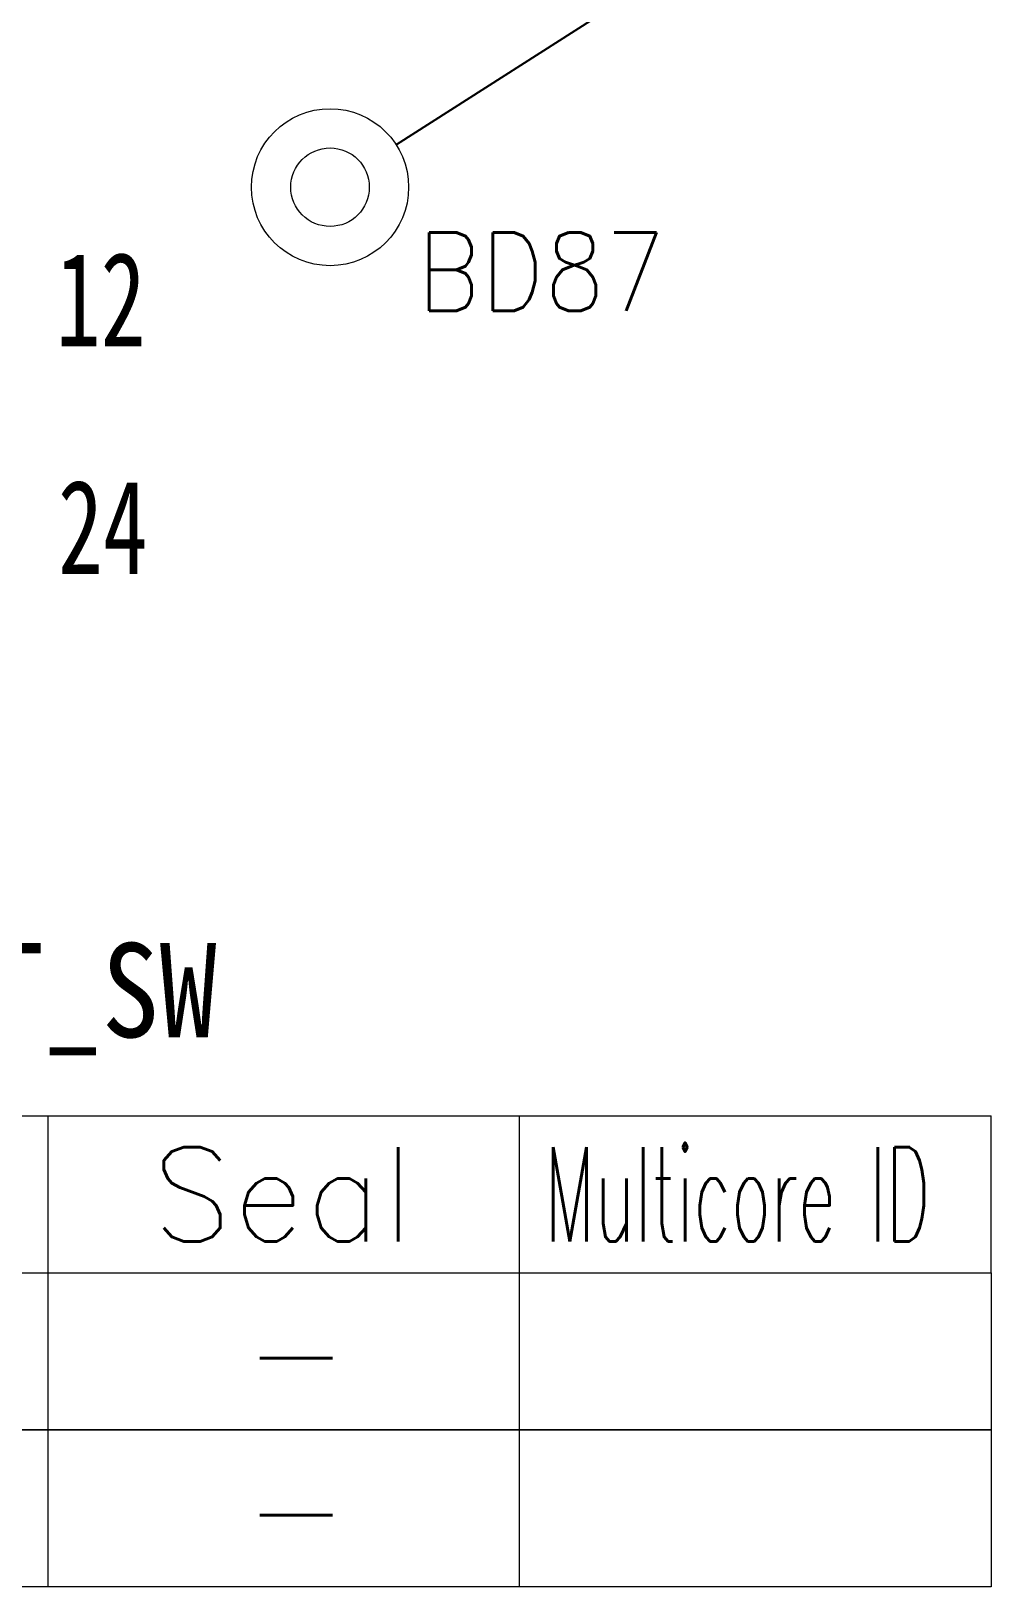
# Model space of a CAD drawing. Header units: inches. Extents: x 47316 to 59086, y 3141 to 11743.
# Drawn here: x 51404.15 to 51434.82, y 5897.6 to 5947.14 of the extents above; entities that cross this region are included whole.
import ezdxf

# ---------------------------------------------------------------- set-up
doc = ezdxf.new("R2010")
doc.units = ezdxf.units.IN
doc.header["$MEASUREMENT"] = 0
doc.styles.add('MtX_FangSong_GB2312', font='')
doc.styles.get("Standard").update_dxf_attribs({"font": ''})
doc.styles.get('MtX_FangSong_GB2312').set_extended_font_data('FangSong_GB2312')
doc.styles.get('Standard').set_extended_font_data('SimSun')
doc.linetypes.add('_VH_OTCON', pattern='A,0.0001,[7,VeSys.shx,S=0.1,R=0,X=0,Y=0],-0.4,[7,VeSys.shx,S=0.1,R=0,X=0,Y=0],-0.4,["X",Standard,S=1,R=0,X=-0.5,Y=-0.5],-0.0001,[7,VeSys.shx,S=0.1,R=0,X=0,Y=0],-0.4', length=1.2002)

msp = doc.modelspace()

# ---------------------------------------------------------------- linework, layer by layer
at = {"color": 0, "linetype": '_VH_OTCON', "ltscale": 5}
msp.add_line((51472.324, 5979.697), (51415.768, 5943.514), dxfattribs=at)
at = {"color": 0, "linetype": 'Continuous', "lineweight": 15}
for p, q in [((51352.196, 5912.604), (51434.696, 5912.604)), ((51352.196, 5907.604), (51434.696, 5907.604))]:
    msp.add_line(p, q, dxfattribs=at)
at = {"color": 7, "linetype": 'Continuous', "lineweight": 15}
for p, q in [((51404.696, 5907.604), (51404.696, 5912.604)), ((51419.696, 5907.604), (51419.696, 5912.604)), ((51434.696, 5907.604), (51434.696, 5912.604))]:
    msp.add_line(p, q, dxfattribs=at)
at = {"color": 102, "linetype": 'Continuous', "lineweight": 15}
for p, q in [((51404.696, 5902.604), (51404.696, 5907.604)), ((51419.696, 5902.604), (51419.696, 5907.604)), ((51404.696, 5897.604), (51404.696, 5902.604)), ((51419.696, 5897.604), (51419.696, 5902.604))]:
    msp.add_line(p, q, dxfattribs=at)
at = {"color": 0, "linetype": 'Continuous', "lineweight": 15}
for points in [[(51352.196, 5902.604), (51352.196, 5907.604), (51434.696, 5907.604), (51434.696, 5902.604)], [(51352.196, 5897.604), (51352.196, 5902.604), (51434.696, 5902.604), (51434.696, 5897.604)]]:
    msp.add_lwpolyline(points, close=True, dxfattribs=at)
for radius in [2.5, 1.25]:
    msp.add_circle((51413.662, 5942.167), radius, dxfattribs=at)

# ---------------------------------------------------------------- texts
at = {"color": 0, "linetype": 'ByBlock', "style": 'MtX_FangSong_GB2312', "width": 0.7}
for s, p in [('12', (51404.934, 5937.099)), ('24', (51405.003, 5929.849))]:
    msp.add_text(s, height=3, dxfattribs=at).set_placement(p)
at = {"color": 21, "linetype": 'Continuous', "lineweight": 15, "insert": (51416.431, 5940.729), "char_height": 2.5, "width": 8.78571, "attachment_point": 1}
msp.add_mtext('\\Fromans.shx;\\W0.9000000000;\\T1.0000000000;\\o\\lBD87', dxfattribs=at)
at = {"color": 6, "linetype": 'Continuous', "lineweight": 20, "insert": (51375.168, 5918.104), "char_height": 3, "width": 36.88989, "attachment_point": 1}
msp.add_mtext('\\f黑体|b0|i0|c1|p0;\\W0.9000000000;\\T1.0000000000;\\o\\lDRIVER_SEAT_BELT_SW', dxfattribs=at)
at = {"color": 7, "linetype": 'Continuous', "lineweight": 15, "char_height": 3, "attachment_point": 1}
for s, insert, width in [('\\Fromans.shx;\\W0.5185185185;\\T1.0000000000;\\o\\lMulticore ID', (51420.492, 5911.604), 14), ('\\Fromans.shx;\\W1.0000000000;\\T1.0000000000;\\o\\lSeal', (51407.982, 5911.604), 9.28571)]:
    msp.add_mtext(s, dxfattribs=dict(at, insert=insert, width=width))
at = {"color": 140, "linetype": 'Continuous', "lineweight": 15, "char_height": 3, "width": 3.71429, "attachment_point": 1}
for insert in [(51410.91, 5906.604), (51410.91, 5901.604)]:
    msp.add_mtext('\\Fromans.shx;\\W1.0000000000;\\T1.0000000000;\\o\\l-', dxfattribs=dict(at, insert=insert))

doc.saveas('drawing.dxf')
